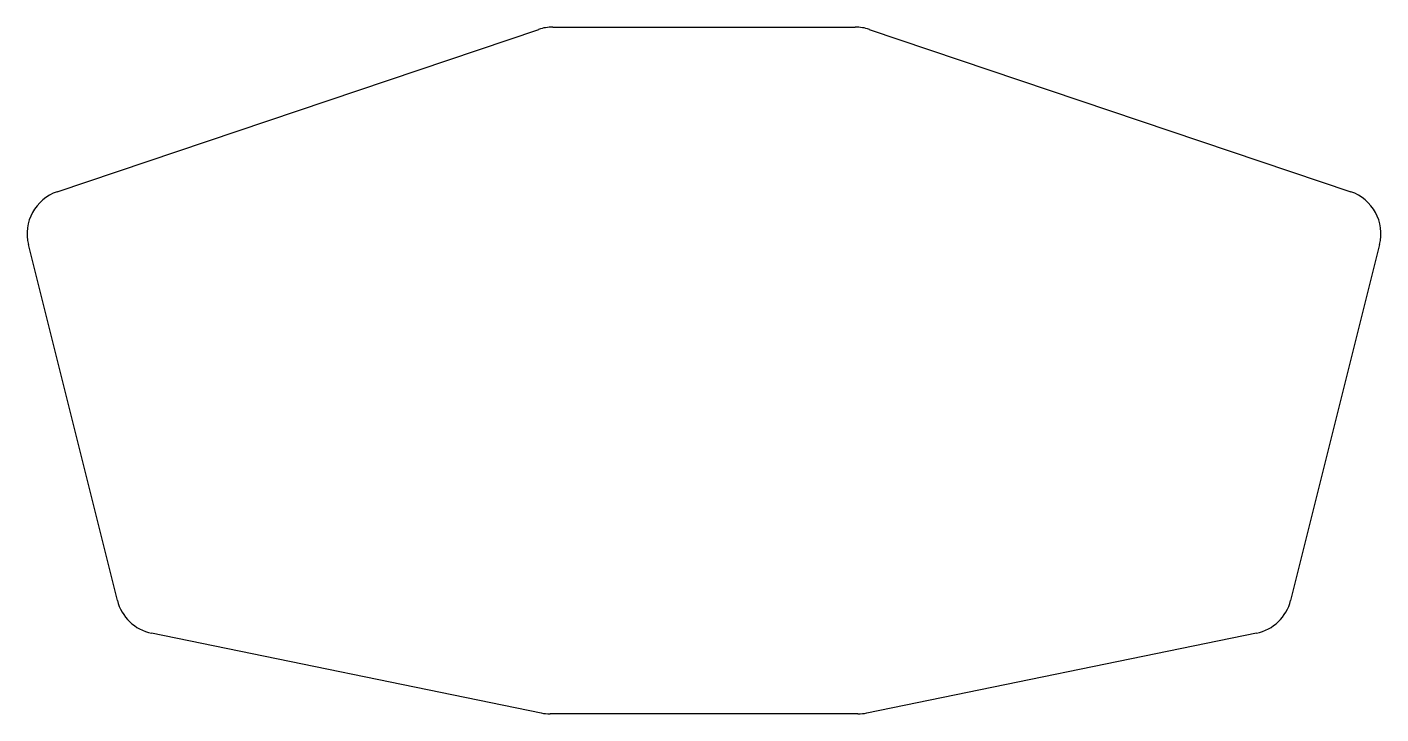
# Model space of a CAD drawing. Header units: millimetres. Extents: x 63 to 308, y -185 to -61.
import ezdxf

# ---------------------------------------------------------------- set-up
doc = ezdxf.new("R2010")
doc.units = ezdxf.units.MM

msp = doc.modelspace()

# ---------------------------------------------------------------- linework, layer by layer
for p, q in [((158.26, -60.8), (212.79, -60.8)), ((68.9, -90.49), (155.71, -61.22)), ((215.34, -61.22), (302.15, -90.49)), ((79.73, -164.16), (63.69, -100.01)), ((307.36, -100.01), (291.32, -164.16)), ((156.16, -184.46), (85.88, -170.06)), ((285.17, -170.06), (214.89, -184.46)), ((213.29, -184.62), (157.76, -184.62))]:
    msp.add_line(p, q)
for centre, start, end in [((158.26, -68.8), 90, 108.6336), ((212.79, -68.8), 71.3664, 90), ((71.45, -98.07), 108.6336, 194.0362), ((299.6, -98.07), 345.9638, 71.3664), ((87.49, -162.22), 194.0362, 258.4185), ((283.56, -162.22), 281.5815, 345.9638), ((157.76, -176.62), 258.4185, 270), ((213.29, -176.62), 270, 281.5815)]:
    msp.add_arc(centre, 8, start, end)

doc.saveas('drawing.dxf')
